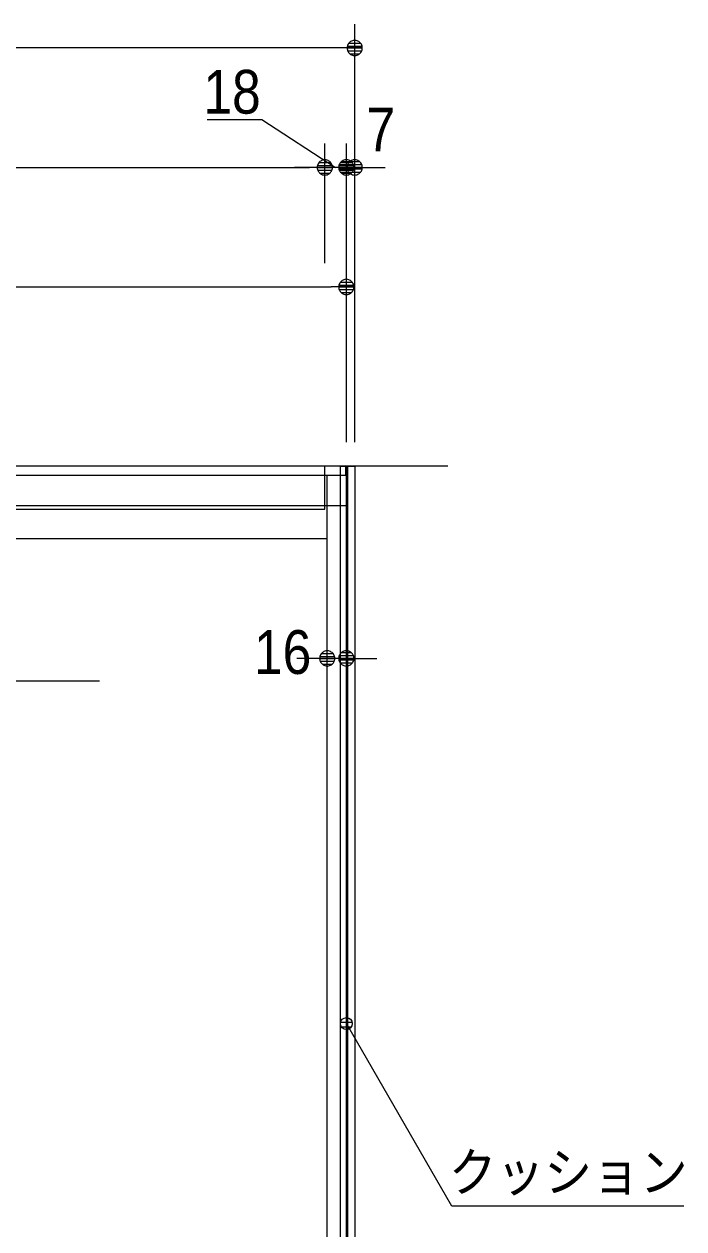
# Model space of a CAD drawing. Units: millimetres, scale not verified. Extents: x -6062 to 6062, y -3045 to 3045.
# Drawn here: x -2373 to -1821, y -139 to 870 of the extents above; entities that cross this region are included whole.
import ezdxf
from ezdxf.enums import TextEntityAlignment as Align

# ---------------------------------------------------------------- set-up
doc = ezdxf.new("R2010")
doc.units = ezdxf.units.MM
doc.header["$LTSCALE"] = 20
for name, color, linetype, lineweight in [('0-0_3一般', 7, 'Continuous', 9), ('0-1_2寸法-1', 7, 'Continuous', 9), ('0-2_0', 7, 'Continuous', 9), ('0-3_2寸法-2', 7, 'Continuous', 9), ('0-4_2寸法-3', 7, 'Continuous', 9)]:
    doc.layers.add(name, color=color, linetype=linetype, lineweight=lineweight)
doc.styles.add('ＭＳ ゴシック', font='')
doc.styles.add('ＭＳ Ｐゴシック', font='')
doc.styles.get('ＭＳ ゴシック').set_extended_font_data('MS Gothic')
doc.styles.get('ＭＳ Ｐゴシック').set_extended_font_data('MS PGothic')

# ---------------------------------------------------------------- blocks, each defined once
blk = doc.blocks.new('_Dot')
at = {"layer": '0-2_0'}
for p, q in [((-10, 0), (-20, 0)), ((9.78, 2), (-9.78, 2)), ((7.99, 6), (-7.99, 6)), ((9.16, -3.98), (-9.16, -3.98)), ((6, -7.98), (-6, -7.98))]:
    blk.add_line(p, q, dxfattribs=at)
for points in [[(10, 0), (9.92, 1.25), (9.69, 2.49), (9.3, 3.68), (8.76, 4.82), (8.09, 5.88), (7.29, 6.85), (6.37, 7.71), (5.36, 8.44), (4.26, 9.05), (3.09, 9.51), (1.87, 9.82), (0.63, 9.98), (-0.63, 9.98), (-1.87, 9.82), (-3.09, 9.51), (-4.26, 9.05), (-5.36, 8.44), (-6.37, 7.71), (-7.29, 6.85), (-8.09, 5.88), (-8.76, 4.82), (-9.3, 3.68), (-9.69, 2.49), (-9.92, 1.25), (-10, 0), (0, 0)], [(-10, 0), (-9.92, -1.25), (-9.69, -2.49), (-9.3, -3.68), (-8.76, -4.82), (-8.09, -5.88), (-7.29, -6.85), (-6.37, -7.71), (-5.36, -8.44), (-4.26, -9.05), (-3.09, -9.51), (-1.87, -9.82), (-0.63, -9.98), (0.63, -9.98), (1.87, -9.82), (3.09, -9.51), (4.26, -9.05), (5.36, -8.44), (6.37, -7.71), (7.29, -6.85), (8.09, -5.88), (8.76, -4.82), (9.3, -3.68), (9.69, -2.49), (9.92, -1.25), (10, 0), (0, 0)]]:
    blk.add_lwpolyline(points, close=True, dxfattribs=at)
blk = doc.blocks.new('グループ-30')
at = {"layer": '0-0_3一般'}
for p, q in [((-4623.5, 10000), (-55863.5, 10000)), ((-6320, 10000), (-6320, -37000))]:
    blk.add_line(p, q, dxfattribs=at)
blk = doc.blocks.new('グループ-31')
at = {"layer": '0-0_3一般'}
for p, q in [((-6320, 9840), (-30320, 9840)), ((-6640, -37000), (-6640, 9840)), ((-6320, -37000), (-6320, 9840)), ((-53990, 9340), (-6320, 9340)), ((-6640, 8780), (-30000, 8780))]:
    blk.add_line(p, q, dxfattribs=at)
blk.add_lwpolyline([(-6330, 9860), (-6330, 10000), (-53990, 10000), (-53990, 9340)], dxfattribs=at)
blk.add_lwpolyline([(-29980, 10000), (-29980, 9280), (-6680, 9280), (-6680, 10000)], close=True, dxfattribs=at)
blk = doc.blocks.new('グループ-32')
at = {"layer": '0-0_3一般'}
for name in ['グループ-30', 'グループ-31']:
    blk.add_blockref(name, (0, 0), dxfattribs=at)
blk = doc.blocks.new('グループ-48')
at = {"layer": '0-0_3一般'}
for p, q in [((-6420, 10000), (-6180, 10000)), ((-6420, -37000), (-6420, 10000)), ((-6300, 10000), (-6300, -37000)), ((-6180, 10000), (-6180, -37000))]:
    blk.add_line(p, q, dxfattribs=at)

msp = doc.modelspace()

# ---------------------------------------------------------------- linework, layer by layer
at = {"layer": '0-1_2寸法-1'}
for p, q in [((-2096.5, 770), (-2096.5, 870)), ((-2109.21, 850), (-4481.79, 850)), ((-2121.5, 670), (-2121.5, 770)), ((-3273.79, 750), (-2134.21, 750)), ((-2103.5, 520), (-2103.5, 670)), ((-2985.79, 650), (-2116.21, 650))]:
    msp.add_line(p, q, dxfattribs=at)
at = {"layer": '0-3_2寸法-2'}
for p, q in [((-2121.5, 670), (-2121.5, 770)), ((-2103.5, 520), (-2103.5, 770)), ((-2103.5, 670), (-2103.5, 770)), ((-2096.5, 520), (-2096.5, 770)), ((-2134.21, 750), (-2146.92, 750)), ((-2116.21, 750), (-2128.92, 750)), ((-2103.5, 750), (-2121.5, 750)), ((-2096.5, 750), (-2103.5, 750)), ((-2090.79, 750), (-2078.08, 750)), ((-2083.79, 750), (-2071.08, 750)), ((-2119.5, 359), (-2119.3, 359)), ((-2103.5, 359), (-2103.3, 359)), ((-2132.21, 339), (-2144.92, 339)), ((-2103.5, 339), (-2119.5, 339)), ((-2090.79, 339), (-2078.08, 339))]:
    msp.add_line(p, q, dxfattribs=at)
msp.add_lwpolyline([(-2219.9, 790), (-2174.28, 790), (-2112.5, 750)], dxfattribs=at)
at = {"layer": '0-4_2寸法-3'}
for p, q in [((-2098.61, 34.38), (-2108.39, 34.38)), ((-2099.5, 30.38), (-2107.5, 30.38)), ((-2103.33, 38.38), (-2103.67, 38.38)), ((-2103.33, 38.38), (-2103.67, 38.38))]:
    msp.add_line(p, q, dxfattribs=at)
for points in [[(-2310.09, 320), (-2912.02, 320), (-3008.5, 487.1)], [(-1821.18, -119.45), (-2015.26, -119.45), (-2103.5, 33.39)]]:
    msp.add_lwpolyline(points, dxfattribs=at)
msp.add_circle((-2103.5, 33.39), 5.01, dxfattribs=at)
msp.add_circle((-2103.5, 33.39), 5.01, dxfattribs=at)

# ---------------------------------------------------------------- block references
at = {"layer": '0-0_3一般', "xscale": 0.05, "yscale": 0.05}
for name in ['グループ-32', 'グループ-48']:
    msp.add_blockref(name, (-1787.5, 0), dxfattribs=at)
at = {"layer": '0-1_2寸法-1', "xscale": 0.6356201, "yscale": 0.6356201}
for p in [(-2096.5, 850), (-2121.5, 750), (-2103.5, 650)]:
    msp.add_blockref('_Dot', p, dxfattribs=at)
at = {"layer": '0-3_2寸法-2', "xscale": 0.6356201, "yscale": 0.6356201}
for p in [(-2121.5, 750), (-2103.5, 750), (-2119.5, 339)]:
    msp.add_blockref('_Dot', p, dxfattribs=at)
at = {"layer": '0-3_2寸法-2', "xscale": 0.6356201, "yscale": 0.6356201, "rotation": 180}
for p in [(-2103.5, 750), (-2096.5, 750), (-2103.5, 339)]:
    msp.add_blockref('_Dot', p, dxfattribs=at)

# ---------------------------------------------------------------- texts
at = {"layer": '0-3_2寸法-2', "style": 'ＭＳ Ｐゴシック', "width": 0.9}
for s, p in [('18', (-2223.12, 784.04)), ('7', (-2086.62, 752.48)), ('16', (-2180.82, 315.03))]:
    msp.add_text(s, height=36.66, dxfattribs=at).set_placement(p, align=Align.BOTTOM_LEFT)
at = {"layer": '0-4_2寸法-3', "style": 'ＭＳ ゴシック', "width": 0.9}
msp.add_text('クッション', height=32.55, dxfattribs=at).set_placement((-2017.76, -117.05), align=Align.BOTTOM_LEFT)

doc.saveas('drawing.dxf')
